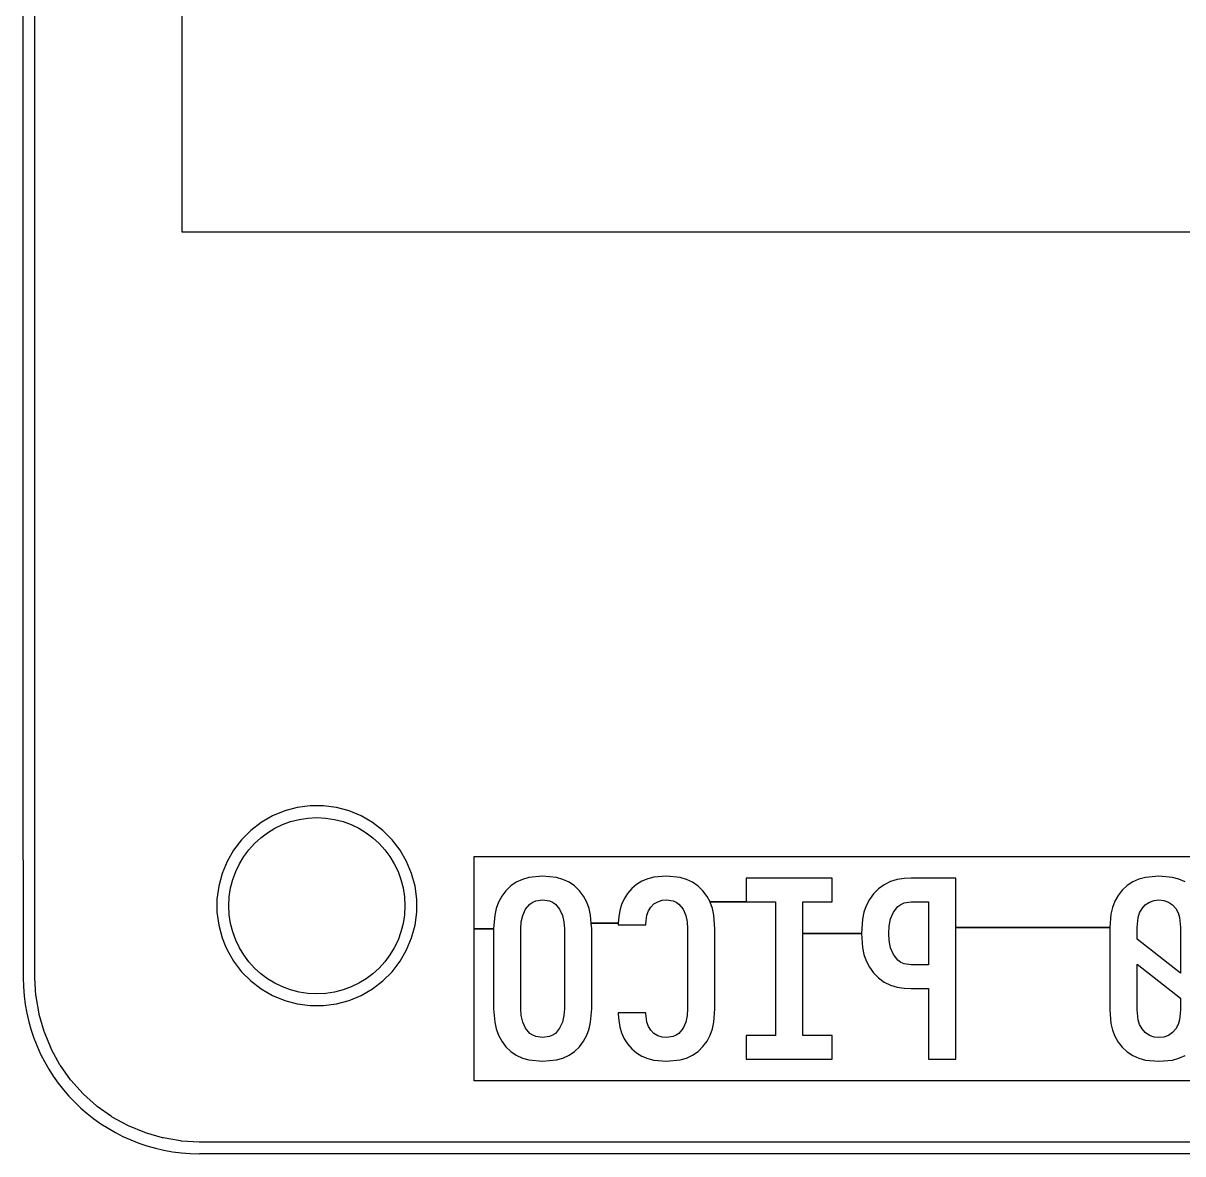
# Model space of a CAD drawing. Header units: millimetres. Extents: x 45 to 545, y -265 to -129.
# Drawn here: x 45 to 64.74, y -265.47 to -246.22 of the extents above; entities that cross this region are included whole.
import ezdxf

# ---------------------------------------------------------------- set-up
doc = ezdxf.new("R2010")
doc.units = ezdxf.units.MM
for name, color, linetype, true_color in [('B.Cu', 151, 'CONTINUOUS', 0x6fccdb), ('B.Silkscreen', 203, 'CONTINUOUS', 0x8864cb), ('Edge.Cuts', 111, 'CONTINUOUS', 0x81ffbe), ('F.Cu', 241, 'CONTINUOUS', 0xe27299)]:
    doc.layers.add(name, color=color, linetype=linetype, true_color=true_color)

msp = doc.modelspace()

# ---------------------------------------------------------------- linework, layer by layer
at = {"layer": 'B.Cu', "linetype": 'CONTINUOUS'}
for p, q in [((45.2005, -249.775), (45.2005, -152)), ((47.7, -152), (47.7, -249.775)), ((45.2005, -261.138549), (45.2005, -249.775)), ((47.7, -249.775), (73.795771, -249.775)), ((49.452209, -259.636293), (49.246277, -259.721593)), ((49.452219, -259.63629), (49.452209, -259.636293)), ((49.667537, -259.578596), (49.452219, -259.63629)), ((49.66754, -259.578595), (49.667537, -259.578596)), ((49.667547, -259.578594), (49.66754, -259.578595)), ((49.888533, -259.549501), (49.667547, -259.578594)), ((49.888537, -259.5495), (49.888533, -259.549501)), ((49.888543, -259.5495), (49.888537, -259.5495)), ((50.111457, -259.5495), (49.888543, -259.5495)), ((50.111463, -259.5495), (50.111457, -259.5495)), ((50.111466, -259.549501), (50.111463, -259.5495)), ((50.332452, -259.578594), (50.111466, -259.549501)), ((50.332457, -259.578595), (50.332452, -259.578594)), ((50.332463, -259.578596), (50.332457, -259.578595)), ((50.547781, -259.63629), (50.332463, -259.578596)), ((50.547783, -259.636291), (50.547781, -259.63629)), ((50.54779, -259.636293), (50.547783, -259.636291)), ((50.753722, -259.721593), (50.54779, -259.636293)), ((49.053217, -259.833058), (48.876377, -259.968751)), ((49.053226, -259.833052), (49.053217, -259.833058)), ((49.246273, -259.721595), (49.053226, -259.833052)), ((49.246277, -259.721593), (49.246273, -259.721595)), ((50.753726, -259.721595), (50.753722, -259.721593)), ((50.946774, -259.833052), (50.753726, -259.721595)), ((50.94678, -259.833057), (50.946774, -259.833052)), ((50.946782, -259.833058), (50.94678, -259.833057)), ((51.123622, -259.968751), (50.946782, -259.833058)), ((48.87637, -259.968757), (48.718757, -260.12637)), ((48.876377, -259.968751), (48.87637, -259.968757)), ((51.123629, -259.968757), (51.123622, -259.968751)), ((51.281242, -260.12637), (51.123629, -259.968757)), ((48.718751, -260.126377), (48.583058, -260.303217)), ((48.718757, -260.12637), (48.718751, -260.126377)), ((51.281247, -260.126376), (51.281242, -260.12637)), ((51.416948, -260.303226), (51.281247, -260.126376)), ((48.583052, -260.303226), (48.471595, -260.496273)), ((48.583058, -260.303217), (48.583052, -260.303226)), ((51.528405, -260.496274), (51.416948, -260.303226)), ((48.471593, -260.496277), (48.386293, -260.702209)), ((48.471595, -260.496273), (48.471593, -260.496277)), ((51.61371, -260.702219), (51.528405, -260.496274)), ((48.38629, -260.702219), (48.328597, -260.917534)), ((48.386293, -260.702209), (48.38629, -260.702219)), ((51.671404, -260.917537), (51.61371, -260.702219)), ((48.328594, -260.917547), (48.299501, -261.138533)), ((48.328597, -260.917534), (48.328594, -260.917547)), ((51.7005, -261.138543), (51.671404, -260.917537)), ((45.2005, -262.471519), (45.2005, -261.138549)), ((48.299501, -261.138533), (48.2995, -261.138549)), ((48.2995, -261.138549), (48.2995, -261.36145)), ((51.7005, -261.138549), (51.7005, -261.138543)), ((51.7005, -261.361457), (51.7005, -261.138549)), ((48.2995, -261.36145), (48.299501, -261.361466)), ((48.299501, -261.361466), (48.328594, -261.582452)), ((51.671404, -261.582463), (51.7005, -261.361457)), ((48.328594, -261.582452), (48.328595, -261.582457)), ((48.328595, -261.582457), (48.328596, -261.582463)), ((48.328596, -261.582463), (48.328597, -261.582465)), ((48.328597, -261.582465), (48.38629, -261.79778)), ((51.61371, -261.797781), (51.671404, -261.582463)), ((48.38629, -261.79778), (48.386293, -261.79779)), ((48.386293, -261.79779), (48.440637, -261.928987)), ((51.528405, -262.003726), (51.61371, -261.797781)), ((48.440637, -261.928987), (48.471595, -262.003726)), ((48.471595, -262.003726), (48.583052, -262.196774)), ((51.416948, -262.196774), (51.528405, -262.003726)), ((48.583052, -262.196774), (48.583057, -262.19678)), ((48.583057, -262.19678), (48.583058, -262.196782)), ((48.583058, -262.196782), (48.718751, -262.373622)), ((51.281247, -262.373624), (51.416948, -262.196774)), ((48.718751, -262.373622), (48.718757, -262.373629)), ((48.718757, -262.373629), (48.87637, -262.531242)), ((51.123624, -262.531247), (51.281247, -262.373624)), ((45.200695, -262.478472), (45.2005, -262.471519)), ((45.217713, -262.7815), (45.200695, -262.478472)), ((48.87637, -262.531242), (48.876376, -262.531247)), ((48.876376, -262.531247), (49.053226, -262.666948)), ((50.946774, -262.666948), (51.123624, -262.531247)), ((45.219268, -262.795301), (45.217713, -262.7815)), ((45.269523, -263.091081), (45.219268, -262.795301)), ((49.053226, -262.666948), (49.246274, -262.778405)), ((49.246274, -262.778405), (49.452219, -262.86371)), ((50.547781, -262.86371), (50.753726, -262.778405)), ((50.753726, -262.778405), (50.946774, -262.666948)), ((49.452219, -262.86371), (49.667537, -262.921404)), ((49.667537, -262.921404), (49.888543, -262.9505)), ((49.888543, -262.9505), (49.88855, -262.9505)), ((49.88855, -262.9505), (50.11145, -262.9505)), ((50.11145, -262.9505), (50.111457, -262.9505)), ((50.111457, -262.9505), (50.332463, -262.921404)), ((50.332463, -262.921404), (50.547781, -262.86371)), ((45.272614, -263.104627), (45.269523, -263.091081)), ((45.355671, -263.392925), (45.272614, -263.104627)), ((45.360263, -263.406049), (45.355671, -263.392925)), ((45.475075, -263.683229), (45.360263, -263.406049)), ((45.481101, -263.695743), (45.475075, -263.683229)), ((45.626236, -263.958344), (45.481101, -263.695743)), ((45.633623, -263.970099), (45.626236, -263.958344)), ((45.807233, -264.214779), (45.633623, -263.970099)), ((45.815897, -264.225645), (45.807233, -264.214779)), ((46.015814, -264.449352), (45.815897, -264.225645)), ((46.025647, -264.459185), (46.015814, -264.449352)), ((46.249354, -264.659102), (46.025647, -264.459185)), ((46.260222, -264.667768), (46.249354, -264.659102)), ((46.504895, -264.841373), (46.260222, -264.667768)), ((46.51666, -264.848766), (46.504895, -264.841373)), ((46.779249, -264.993894), (46.51666, -264.848766)), ((46.791777, -264.999927), (46.779249, -264.993894)), ((47.068949, -265.114735), (46.791777, -264.999927)), ((47.082074, -265.119328), (47.068949, -265.114735)), ((47.370361, -265.202382), (47.082074, -265.119328)), ((47.383918, -265.205476), (47.370361, -265.202382)), ((47.67969, -265.25573), (47.383918, -265.205476)), ((47.693508, -265.257287), (47.67969, -265.25573)), ((47.996528, -265.274305), (47.693508, -265.257287)), ((48.003481, -265.2745), (47.996528, -265.274305)), ((541.996519, -265.2745), (48.003481, -265.2745))]:
    msp.add_line(p, q, dxfattribs=at)
at = {"layer": 'B.Silkscreen', "linetype": 'CONTINUOUS'}
for p, q in [((52.676323, -261.640619), (52.676323, -260.413174)), ((52.676323, -260.413174), (82.294193, -260.413174)), ((53.499835, -260.801186), (53.395804, -260.849455)), ((53.611775, -260.769588), (53.499835, -260.801186)), ((53.844783, -260.746507), (53.611775, -260.769588)), ((54.077791, -260.769588), (53.844783, -260.746507)), ((54.189759, -260.801179), (54.077791, -260.769588)), ((54.293946, -260.849455), (54.189759, -260.801179)), ((55.63536, -260.791823), (55.536287, -260.832786)), ((55.739802, -260.765558), (55.63536, -260.791823)), ((55.955957, -260.746507), (55.739802, -260.765558)), ((56.184752, -260.769588), (55.955957, -260.746507)), ((56.296383, -260.80126), (56.184752, -260.769588)), ((56.398709, -260.849455), (56.296383, -260.80126)), ((58.776413, -260.780212), (57.307292, -260.780212)), ((57.307292, -260.780212), (57.307292, -261.18303)), ((58.776413, -261.18303), (58.776413, -260.780212)), ((59.882283, -260.805491), (59.766567, -260.839638)), ((60.001927, -260.786471), (59.882283, -260.805491)), ((60.119321, -260.780212), (60.001927, -260.786471)), ((60.87916, -260.780212), (60.119321, -260.780212)), ((60.87916, -261.619553), (60.87916, -260.780212)), ((63.996615, -260.797126), (63.892506, -260.843227)), ((64.108661, -260.767573), (63.996615, -260.797126)), ((64.337456, -260.746507), (64.108661, -260.767573)), ((64.56625, -260.767573), (64.337456, -260.746507)), ((64.678297, -260.797126), (64.56625, -260.767573)), ((64.782405, -260.843227), (64.678297, -260.797126)), ((53.217384, -260.994169), (53.147543, -261.08712)), ((53.300999, -260.913794), (53.217384, -260.994169)), ((53.395804, -260.849455), (53.300999, -260.913794)), ((54.388599, -260.913782), (54.293946, -260.849455)), ((54.472182, -260.994169), (54.388599, -260.913782)), ((54.542024, -261.08712), (54.472182, -260.994169)), ((55.362081, -260.958632), (55.29105, -261.040625)), ((55.444655, -260.8882), (55.362081, -260.958632)), ((55.536287, -260.832786), (55.444655, -260.8882)), ((56.491539, -260.914068), (56.398709, -260.849455)), ((56.57493, -260.996367), (56.491539, -260.914068)), ((56.644997, -261.090636), (56.57493, -260.996367)), ((59.563521, -260.960432), (59.479282, -261.046742)), ((59.6599, -260.891404), (59.563521, -260.960432)), ((59.766567, -260.839638), (59.6599, -260.891404)), ((63.71427, -260.983728), (63.643812, -261.074233)), ((63.797696, -260.905457), (63.71427, -260.983728)), ((63.892506, -260.843227), (63.797696, -260.905457)), ((53.093553, -261.189441), (53.054162, -261.298201)), ((53.147543, -261.08712), (53.093553, -261.189441)), ((53.628628, -261.220949), (53.675805, -261.188388)), ((53.675805, -261.188388), (53.729378, -261.16636)), ((53.729378, -261.16636), (53.844783, -261.149508)), ((53.844783, -261.149508), (53.960188, -261.16636)), ((53.960188, -261.16636), (54.013762, -261.188388)), ((54.013762, -261.188388), (54.060938, -261.220949)), ((54.596013, -261.189441), (54.542024, -261.08712)), ((54.635404, -261.298201), (54.596013, -261.189441)), ((55.234036, -261.13064), (55.190111, -261.227837)), ((55.29105, -261.040625), (55.234036, -261.13064)), ((55.687229, -261.273339), (55.739877, -261.22011)), ((55.739877, -261.22011), (55.806847, -261.181015)), ((55.806847, -261.181015), (55.881351, -261.157279)), ((55.881351, -261.157279), (55.955957, -261.149508)), ((55.955957, -261.149508), (56.069347, -261.16636)), ((56.069347, -261.16636), (56.120675, -261.188363)), ((56.120675, -261.188363), (56.165701, -261.220949)), ((56.694268, -261.18303), (56.644997, -261.090636)), ((56.698761, -261.191456), (56.694268, -261.18303)), ((56.694268, -261.18303), (57.307292, -261.18303)), ((57.307292, -261.18303), (56.694268, -261.18303)), ((56.737531, -261.298806), (56.698761, -261.191456)), ((57.307292, -261.18303), (57.80683, -261.18303)), ((57.80683, -261.18303), (57.80683, -263.461999)), ((58.276875, -261.720303), (58.276875, -261.18303)), ((58.276875, -261.18303), (58.776413, -261.18303)), ((59.408807, -261.14508), (59.353436, -261.250258)), ((59.479282, -261.046742), (59.408807, -261.14508)), ((59.942123, -261.226537), (59.997688, -261.201898)), ((59.997688, -261.201898), (60.119321, -261.18303)), ((60.119321, -261.18303), (60.413145, -261.18303)), ((60.413145, -261.18303), (60.413145, -262.257576)), ((63.588424, -261.172588), (63.547555, -261.278131)), ((63.643812, -261.074233), (63.588424, -261.172588)), ((64.105577, -261.233419), (64.175889, -261.187243)), ((64.175889, -261.187243), (64.2554, -261.158875)), ((64.2554, -261.158875), (64.337456, -261.149508)), ((64.337456, -261.149508), (64.419512, -261.158875)), ((64.419512, -261.158875), (64.499023, -261.187243)), ((64.499023, -261.187243), (64.569372, -261.233411)), ((53.028524, -261.409809), (53.009656, -261.640619)), ((53.054162, -261.298201), (53.028524, -261.409809)), ((53.481716, -261.525214), (53.506995, -261.414023)), ((53.506995, -261.414023), (53.555172, -261.309059)), ((53.555172, -261.309059), (53.628628, -261.220949)), ((54.060938, -261.220949), (54.134394, -261.309059)), ((54.134394, -261.309059), (54.182754, -261.414023)), ((54.182754, -261.414023), (54.20785, -261.525214)), ((54.661043, -261.409809), (54.635404, -261.298201)), ((54.672364, -261.548295), (54.661043, -261.409809)), ((55.158565, -261.33214), (55.139596, -261.439756)), ((55.190111, -261.227837), (55.158565, -261.33214)), ((55.599118, -261.560751), (55.620184, -261.409809)), ((55.620184, -261.409809), (55.647499, -261.337637)), ((55.647499, -261.337637), (55.687229, -261.273339)), ((56.165701, -261.220949), (56.237142, -261.309059)), ((56.237142, -261.309059), (56.283304, -261.414023)), ((56.283304, -261.414023), (56.306385, -261.525214)), ((56.761775, -261.411824), (56.737531, -261.298806)), ((56.778445, -261.640619), (56.761775, -261.411824)), ((59.313138, -261.361877), (59.288407, -261.479052)), ((59.353436, -261.250258), (59.313138, -261.361877)), ((59.768893, -261.474839), (59.817254, -261.359434)), ((59.817254, -261.359434), (59.892725, -261.262897)), ((59.892725, -261.262897), (59.942123, -261.226537)), ((63.521196, -261.390758), (63.502329, -261.619553)), ((63.547555, -261.278131), (63.521196, -261.390758)), ((63.985013, -261.451758), (64.009587, -261.370927)), ((64.009587, -261.370927), (64.050043, -261.29642)), ((64.050043, -261.29642), (64.105577, -261.233419)), ((64.569372, -261.233411), (64.625052, -261.29642)), ((64.625052, -261.29642), (64.66541, -261.370912)), ((64.66541, -261.370912), (64.690081, -261.451758)), ((53.475488, -261.640619), (53.481716, -261.525214)), ((54.20785, -261.525214), (54.214078, -261.640619)), ((54.679911, -261.640619), (54.672364, -261.548295)), ((54.672364, -261.548295), (55.133286, -261.548295)), ((55.133286, -261.548295), (54.672364, -261.548295)), ((55.139596, -261.439756), (55.133286, -261.548295)), ((55.133286, -261.548295), (55.133286, -261.573391)), ((55.133286, -261.573391), (55.599118, -261.573391)), ((55.599118, -261.573391), (55.599118, -261.560751)), ((56.306385, -261.525214), (56.312613, -261.640619)), ((59.288407, -261.479052), (59.271554, -261.720303)), ((59.737386, -261.720303), (59.743797, -261.596472)), ((59.743797, -261.596472), (59.768893, -261.474839)), ((63.968161, -261.619553), (63.985013, -261.451758)), ((64.690081, -261.451758), (64.706751, -261.619553)), ((52.676323, -264.231855), (52.676323, -261.640619)), ((52.676323, -261.640619), (53.009656, -261.640619)), ((53.009656, -261.640619), (52.676323, -261.640619)), ((53.009656, -261.640619), (53.009656, -263.004593)), ((53.475488, -263.004593), (53.475488, -261.640619)), ((54.214078, -261.640619), (54.214078, -263.004593)), ((54.679911, -263.004593), (54.679911, -261.640619)), ((56.312613, -261.640619), (56.312613, -263.004593)), ((56.778445, -263.004593), (56.778445, -261.640619)), ((58.276875, -263.461999), (58.276875, -261.720303)), ((58.276875, -261.720303), (59.271554, -261.720303)), ((59.271554, -261.720303), (58.276875, -261.720303)), ((59.271554, -261.720303), (59.288407, -261.961554)), ((59.743797, -261.844134), (59.737386, -261.720303)), ((60.87916, -263.865), (60.87916, -261.619553)), ((60.87916, -261.619553), (63.502329, -261.619553)), ((63.502329, -261.619553), (60.87916, -261.619553)), ((63.502329, -261.619553), (63.502329, -263.025659)), ((63.968161, -261.821053), (63.968161, -261.619553)), ((64.706751, -261.619553), (64.706751, -262.400275)), ((59.288407, -261.961554), (59.313138, -262.078729)), ((59.768893, -261.96595), (59.743797, -261.844134)), ((59.817254, -262.081355), (59.768893, -261.96595)), ((64.706751, -262.400275), (63.968161, -261.821053)), ((59.313138, -262.078729), (59.353436, -262.190348)), ((59.353436, -262.190348), (59.408799, -262.295557)), ((59.892725, -262.177709), (59.817254, -262.081355)), ((59.942104, -262.213967), (59.892725, -262.177709)), ((59.408799, -262.295557), (59.479282, -262.394047)), ((59.479282, -262.394047), (59.563508, -262.480209)), ((59.997688, -262.238709), (59.942104, -262.213967)), ((60.119321, -262.257576), (59.997688, -262.238709)), ((60.413145, -262.257576), (60.119321, -262.257576)), ((63.968161, -263.025659), (63.968161, -262.244937)), ((63.968161, -262.244937), (64.706751, -262.824159)), ((59.563508, -262.480209), (59.6599, -262.549202)), ((59.6599, -262.549202), (59.766563, -262.601012)), ((59.766563, -262.601012), (59.882283, -262.635298)), ((59.882283, -262.635298), (60.001923, -262.65418)), ((60.001923, -262.65418), (60.119321, -262.660394)), ((60.119321, -262.660394), (60.413145, -262.660394)), ((60.413145, -262.660394), (60.413145, -263.865)), ((64.706751, -262.824159), (64.706751, -263.025659)), ((53.009656, -263.004593), (53.028524, -263.235586)), ((53.481716, -263.119998), (53.475488, -263.004593)), ((53.506995, -263.231189), (53.481716, -263.119998)), ((54.20785, -263.119998), (54.182754, -263.231189)), ((54.214078, -263.004593), (54.20785, -263.119998)), ((54.661043, -263.235586), (54.679911, -263.004593)), ((55.599118, -263.071821), (55.133286, -263.071821)), ((55.133286, -263.071821), (55.133286, -263.096917)), ((55.133286, -263.096917), (55.139596, -263.205456)), ((55.599118, -263.084277), (55.599118, -263.071821)), ((55.620184, -263.235586), (55.599118, -263.084277)), ((56.306385, -263.119998), (56.283304, -263.231189)), ((56.312613, -263.004593), (56.306385, -263.119998)), ((56.761775, -263.233387), (56.778445, -263.004593)), ((63.502329, -263.025659), (63.521196, -263.25427)), ((63.985013, -263.193454), (63.968161, -263.025659)), ((64.009572, -263.274157), (63.985013, -263.193454)), ((64.690081, -263.193454), (64.665425, -263.274172)), ((64.706751, -263.025659), (64.690081, -263.193454)), ((53.028524, -263.235586), (53.054156, -263.347036)), ((53.054156, -263.347036), (53.093553, -263.455771)), ((53.555172, -263.336153), (53.506995, -263.231189)), ((53.628628, -263.424263), (53.555172, -263.336153)), ((54.134394, -263.336153), (54.060938, -263.424263)), ((54.182754, -263.231189), (54.134394, -263.336153)), ((54.596013, -263.455771), (54.63541, -263.347036)), ((54.63541, -263.347036), (54.661043, -263.235586)), ((55.139596, -263.205456), (55.158565, -263.313072)), ((55.158565, -263.313072), (55.190097, -263.417245)), ((55.64749, -263.307602), (55.620184, -263.235586)), ((55.687229, -263.371873), (55.64749, -263.307602)), ((55.739877, -263.425102), (55.687229, -263.371873)), ((56.237142, -263.336153), (56.165701, -263.424263)), ((56.283304, -263.231189), (56.237142, -263.336153)), ((56.698761, -263.453756), (56.737531, -263.346406)), ((56.737531, -263.346406), (56.761775, -263.233387)), ((63.521196, -263.25427), (63.547549, -263.366924)), ((63.547549, -263.366924), (63.588424, -263.472623)), ((64.050043, -263.348792), (64.009572, -263.274157)), ((64.105556, -263.411683), (64.050043, -263.348792)), ((64.625052, -263.348792), (64.569393, -263.411691)), ((64.665425, -263.274172), (64.625052, -263.348792)), ((53.093553, -263.455771), (53.147523, -263.557969)), ((53.147523, -263.557969), (53.217384, -263.651043)), ((53.675787, -263.456722), (53.628628, -263.424263)), ((53.729378, -263.478852), (53.675787, -263.456722)), ((53.844783, -263.495704), (53.729378, -263.478852)), ((53.960188, -263.478852), (53.844783, -263.495704)), ((54.01378, -263.456722), (53.960188, -263.478852)), ((54.060938, -263.424263), (54.01378, -263.456722)), ((54.472182, -263.651043), (54.542043, -263.557969)), ((54.542043, -263.557969), (54.596013, -263.455771)), ((55.190097, -263.417245), (55.234036, -263.514572)), ((55.234036, -263.514572), (55.29103, -263.604467)), ((55.806847, -263.464197), (55.739877, -263.425102)), ((55.881351, -263.487933), (55.806847, -263.464197)), ((55.955957, -263.495704), (55.881351, -263.487933)), ((56.069347, -263.478852), (55.955957, -263.495704)), ((56.120693, -263.456747), (56.069347, -263.478852)), ((56.165701, -263.424263), (56.120693, -263.456747)), ((56.57493, -263.648845), (56.645017, -263.554453)), ((56.645017, -263.554453), (56.698761, -263.453756)), ((57.80683, -263.461999), (57.307292, -263.461999)), ((57.307292, -263.461999), (57.307292, -263.865)), ((58.776413, -263.461999), (58.276875, -263.461999)), ((58.776413, -263.865), (58.776413, -263.461999)), ((63.588424, -263.472623), (63.643812, -263.570978)), ((63.643812, -263.570978), (63.71427, -263.661484)), ((64.175889, -263.457969), (64.105556, -263.411683)), ((64.2554, -263.486337), (64.175889, -263.457969)), ((64.337456, -263.495704), (64.2554, -263.486337)), ((64.419512, -263.486337), (64.337456, -263.495704)), ((64.499023, -263.457969), (64.419512, -263.486337)), ((64.569393, -263.411691), (64.499023, -263.457969)), ((53.217384, -263.651043), (53.300999, -263.731418)), ((53.300999, -263.731418), (53.395804, -263.795757)), ((54.293946, -263.795757), (54.388599, -263.73143)), ((54.388599, -263.73143), (54.472182, -263.651043)), ((55.29103, -263.604467), (55.362081, -263.68658)), ((55.362081, -263.68658), (55.444647, -263.757052)), ((55.444647, -263.757052), (55.536287, -263.812609)), ((56.398709, -263.795757), (56.491539, -263.731144)), ((56.491539, -263.731144), (56.57493, -263.648845)), ((63.71427, -263.661484), (63.797675, -263.739647)), ((63.797675, -263.739647), (63.892506, -263.801985)), ((53.395804, -263.795757), (53.499825, -263.843885)), ((53.499825, -263.843885), (53.611775, -263.875441)), ((53.611775, -263.875441), (53.844783, -263.898522)), ((53.844783, -263.898522), (54.077791, -263.875441)), ((54.077791, -263.875441), (54.189769, -263.843892)), ((54.189769, -263.843892), (54.293946, -263.795757)), ((55.536287, -263.812609), (55.635351, -263.853432)), ((55.635351, -263.853432), (55.739802, -263.879654)), ((55.739802, -263.879654), (55.955957, -263.898522)), ((55.955957, -263.898522), (56.184752, -263.875441)), ((56.184752, -263.875441), (56.296394, -263.843811)), ((56.296394, -263.843811), (56.398709, -263.795757)), ((57.307292, -263.865), (58.776413, -263.865)), ((60.413145, -263.865), (60.87916, -263.865)), ((63.892506, -263.801985), (63.996618, -263.848041)), ((63.996618, -263.848041), (64.108661, -263.877456)), ((64.108661, -263.877456), (64.337456, -263.898522)), ((64.337456, -263.898522), (64.56625, -263.877456)), ((64.56625, -263.877456), (64.678293, -263.848041)), ((64.678293, -263.848041), (64.782405, -263.801985)), ((82.294193, -264.231855), (52.676323, -264.231855))]:
    msp.add_line(p, q, dxfattribs=at)
at = {"layer": 'Edge.Cuts', "linetype": 'CONTINUOUS'}
for p, q in [((45, -260.475), (45, -132)), ((45, -260.475), (45, -262.475)), ((542, -265.475), (48, -265.475))]:
    msp.add_line(p, q, dxfattribs=at)
at = {"layer": 'Edge.Cuts'}
msp.add_circle((50, -261.25), 1.5, dxfattribs=at)
msp.add_arc((48, -262.475), 3, -180, -90, dxfattribs=at)
at = {"layer": 'F.Cu', "linetype": 'CONTINUOUS'}
for p, q in [((45.2005, -249.775), (45.2005, -152)), ((47.7, -152), (47.7, -249.775)), ((45.2005, -254.327511), (45.2005, -249.775)), ((47.7, -249.775), (542.3, -249.775)), ((45.2005, -261.138549), (45.2005, -254.327511)), ((49.452209, -259.636293), (49.246277, -259.721593)), ((49.452219, -259.63629), (49.452209, -259.636293)), ((49.667537, -259.578596), (49.452219, -259.63629)), ((49.66754, -259.578595), (49.667537, -259.578596)), ((49.667547, -259.578594), (49.66754, -259.578595)), ((49.888533, -259.549501), (49.667547, -259.578594)), ((49.888537, -259.5495), (49.888533, -259.549501)), ((49.888543, -259.5495), (49.888537, -259.5495)), ((50.111457, -259.5495), (49.888543, -259.5495)), ((50.111463, -259.5495), (50.111457, -259.5495)), ((50.111466, -259.549501), (50.111463, -259.5495)), ((50.332452, -259.578594), (50.111466, -259.549501)), ((50.332457, -259.578595), (50.332452, -259.578594)), ((50.332463, -259.578596), (50.332457, -259.578595)), ((50.547781, -259.63629), (50.332463, -259.578596)), ((50.547783, -259.636291), (50.547781, -259.63629)), ((50.54779, -259.636293), (50.547783, -259.636291)), ((50.753722, -259.721593), (50.54779, -259.636293)), ((49.053217, -259.833058), (48.876377, -259.968751)), ((49.053226, -259.833052), (49.053217, -259.833058)), ((49.246273, -259.721595), (49.053226, -259.833052)), ((49.246277, -259.721593), (49.246273, -259.721595)), ((50.753726, -259.721595), (50.753722, -259.721593)), ((50.946774, -259.833052), (50.753726, -259.721595)), ((50.94678, -259.833057), (50.946774, -259.833052)), ((50.946782, -259.833058), (50.94678, -259.833057)), ((51.123622, -259.968751), (50.946782, -259.833058)), ((48.87637, -259.968757), (48.718757, -260.12637)), ((48.876377, -259.968751), (48.87637, -259.968757)), ((51.123629, -259.968757), (51.123622, -259.968751)), ((51.281242, -260.12637), (51.123629, -259.968757)), ((48.718751, -260.126377), (48.583058, -260.303217)), ((48.718757, -260.12637), (48.718751, -260.126377)), ((51.281247, -260.126376), (51.281242, -260.12637)), ((51.416948, -260.303226), (51.281247, -260.126376)), ((48.583052, -260.303226), (48.471595, -260.496273)), ((48.583058, -260.303217), (48.583052, -260.303226)), ((51.528405, -260.496274), (51.416948, -260.303226)), ((48.471593, -260.496277), (48.386293, -260.702209)), ((48.471595, -260.496273), (48.471593, -260.496277)), ((51.61371, -260.702219), (51.528405, -260.496274)), ((48.38629, -260.702219), (48.328597, -260.917534)), ((48.386293, -260.702209), (48.38629, -260.702219)), ((51.671404, -260.917537), (51.61371, -260.702219)), ((48.328594, -260.917547), (48.299501, -261.138533)), ((48.328597, -260.917534), (48.328594, -260.917547)), ((51.7005, -261.138543), (51.671404, -260.917537)), ((45.2005, -262.471519), (45.2005, -261.138549)), ((48.299501, -261.138533), (48.2995, -261.138549)), ((48.2995, -261.138549), (48.2995, -261.36145)), ((51.7005, -261.138549), (51.7005, -261.138543)), ((51.7005, -261.361457), (51.7005, -261.138549)), ((48.2995, -261.36145), (48.299501, -261.361466)), ((48.299501, -261.361466), (48.328594, -261.582452)), ((51.671404, -261.582463), (51.7005, -261.361457)), ((48.328594, -261.582452), (48.328595, -261.582457)), ((48.328595, -261.582457), (48.328596, -261.582463)), ((48.328596, -261.582463), (48.328597, -261.582465)), ((48.328597, -261.582465), (48.38629, -261.79778)), ((51.61371, -261.797781), (51.671404, -261.582463)), ((48.38629, -261.79778), (48.386293, -261.79779)), ((48.386293, -261.79779), (48.440637, -261.928987)), ((51.528405, -262.003726), (51.61371, -261.797781)), ((48.440637, -261.928987), (48.471595, -262.003726)), ((48.471595, -262.003726), (48.583052, -262.196774)), ((51.416948, -262.196774), (51.528405, -262.003726)), ((48.583052, -262.196774), (48.583057, -262.19678)), ((48.583057, -262.19678), (48.583058, -262.196782)), ((48.583058, -262.196782), (48.718751, -262.373622)), ((51.281247, -262.373624), (51.416948, -262.196774)), ((48.718751, -262.373622), (48.718757, -262.373629)), ((48.718757, -262.373629), (48.87637, -262.531242)), ((51.123624, -262.531247), (51.281247, -262.373624)), ((45.200695, -262.478472), (45.2005, -262.471519)), ((45.217713, -262.7815), (45.200695, -262.478472)), ((48.87637, -262.531242), (48.876376, -262.531247)), ((48.876376, -262.531247), (49.053226, -262.666948)), ((50.946774, -262.666948), (51.123624, -262.531247)), ((45.219268, -262.795301), (45.217713, -262.7815)), ((45.269523, -263.091081), (45.219268, -262.795301)), ((49.053226, -262.666948), (49.246274, -262.778405)), ((49.246274, -262.778405), (49.452219, -262.86371)), ((50.547781, -262.86371), (50.753726, -262.778405)), ((50.753726, -262.778405), (50.946774, -262.666948)), ((49.452219, -262.86371), (49.667537, -262.921404)), ((49.667537, -262.921404), (49.888543, -262.9505)), ((49.888543, -262.9505), (49.88855, -262.9505)), ((49.88855, -262.9505), (50.11145, -262.9505)), ((50.11145, -262.9505), (50.111457, -262.9505)), ((50.111457, -262.9505), (50.332463, -262.921404)), ((50.332463, -262.921404), (50.547781, -262.86371)), ((45.272614, -263.104627), (45.269523, -263.091081)), ((45.355671, -263.392925), (45.272614, -263.104627)), ((45.360263, -263.406049), (45.355671, -263.392925)), ((45.475075, -263.683229), (45.360263, -263.406049)), ((45.481101, -263.695743), (45.475075, -263.683229)), ((45.626236, -263.958344), (45.481101, -263.695743)), ((45.633623, -263.970099), (45.626236, -263.958344)), ((45.807233, -264.214779), (45.633623, -263.970099)), ((45.815897, -264.225645), (45.807233, -264.214779)), ((46.015814, -264.449352), (45.815897, -264.225645)), ((46.025647, -264.459185), (46.015814, -264.449352)), ((46.249354, -264.659102), (46.025647, -264.459185)), ((46.260222, -264.667768), (46.249354, -264.659102)), ((46.504895, -264.841373), (46.260222, -264.667768)), ((46.51666, -264.848766), (46.504895, -264.841373)), ((46.779249, -264.993894), (46.51666, -264.848766)), ((46.791777, -264.999927), (46.779249, -264.993894)), ((47.068949, -265.114735), (46.791777, -264.999927)), ((47.082074, -265.119328), (47.068949, -265.114735)), ((47.370361, -265.202382), (47.082074, -265.119328)), ((47.383918, -265.205476), (47.370361, -265.202382)), ((47.67969, -265.25573), (47.383918, -265.205476)), ((47.693508, -265.257287), (47.67969, -265.25573)), ((47.996528, -265.274305), (47.693508, -265.257287)), ((48.003481, -265.2745), (47.996528, -265.274305)), ((541.996519, -265.2745), (48.003481, -265.2745))]:
    msp.add_line(p, q, dxfattribs=at)

doc.saveas('drawing.dxf')
